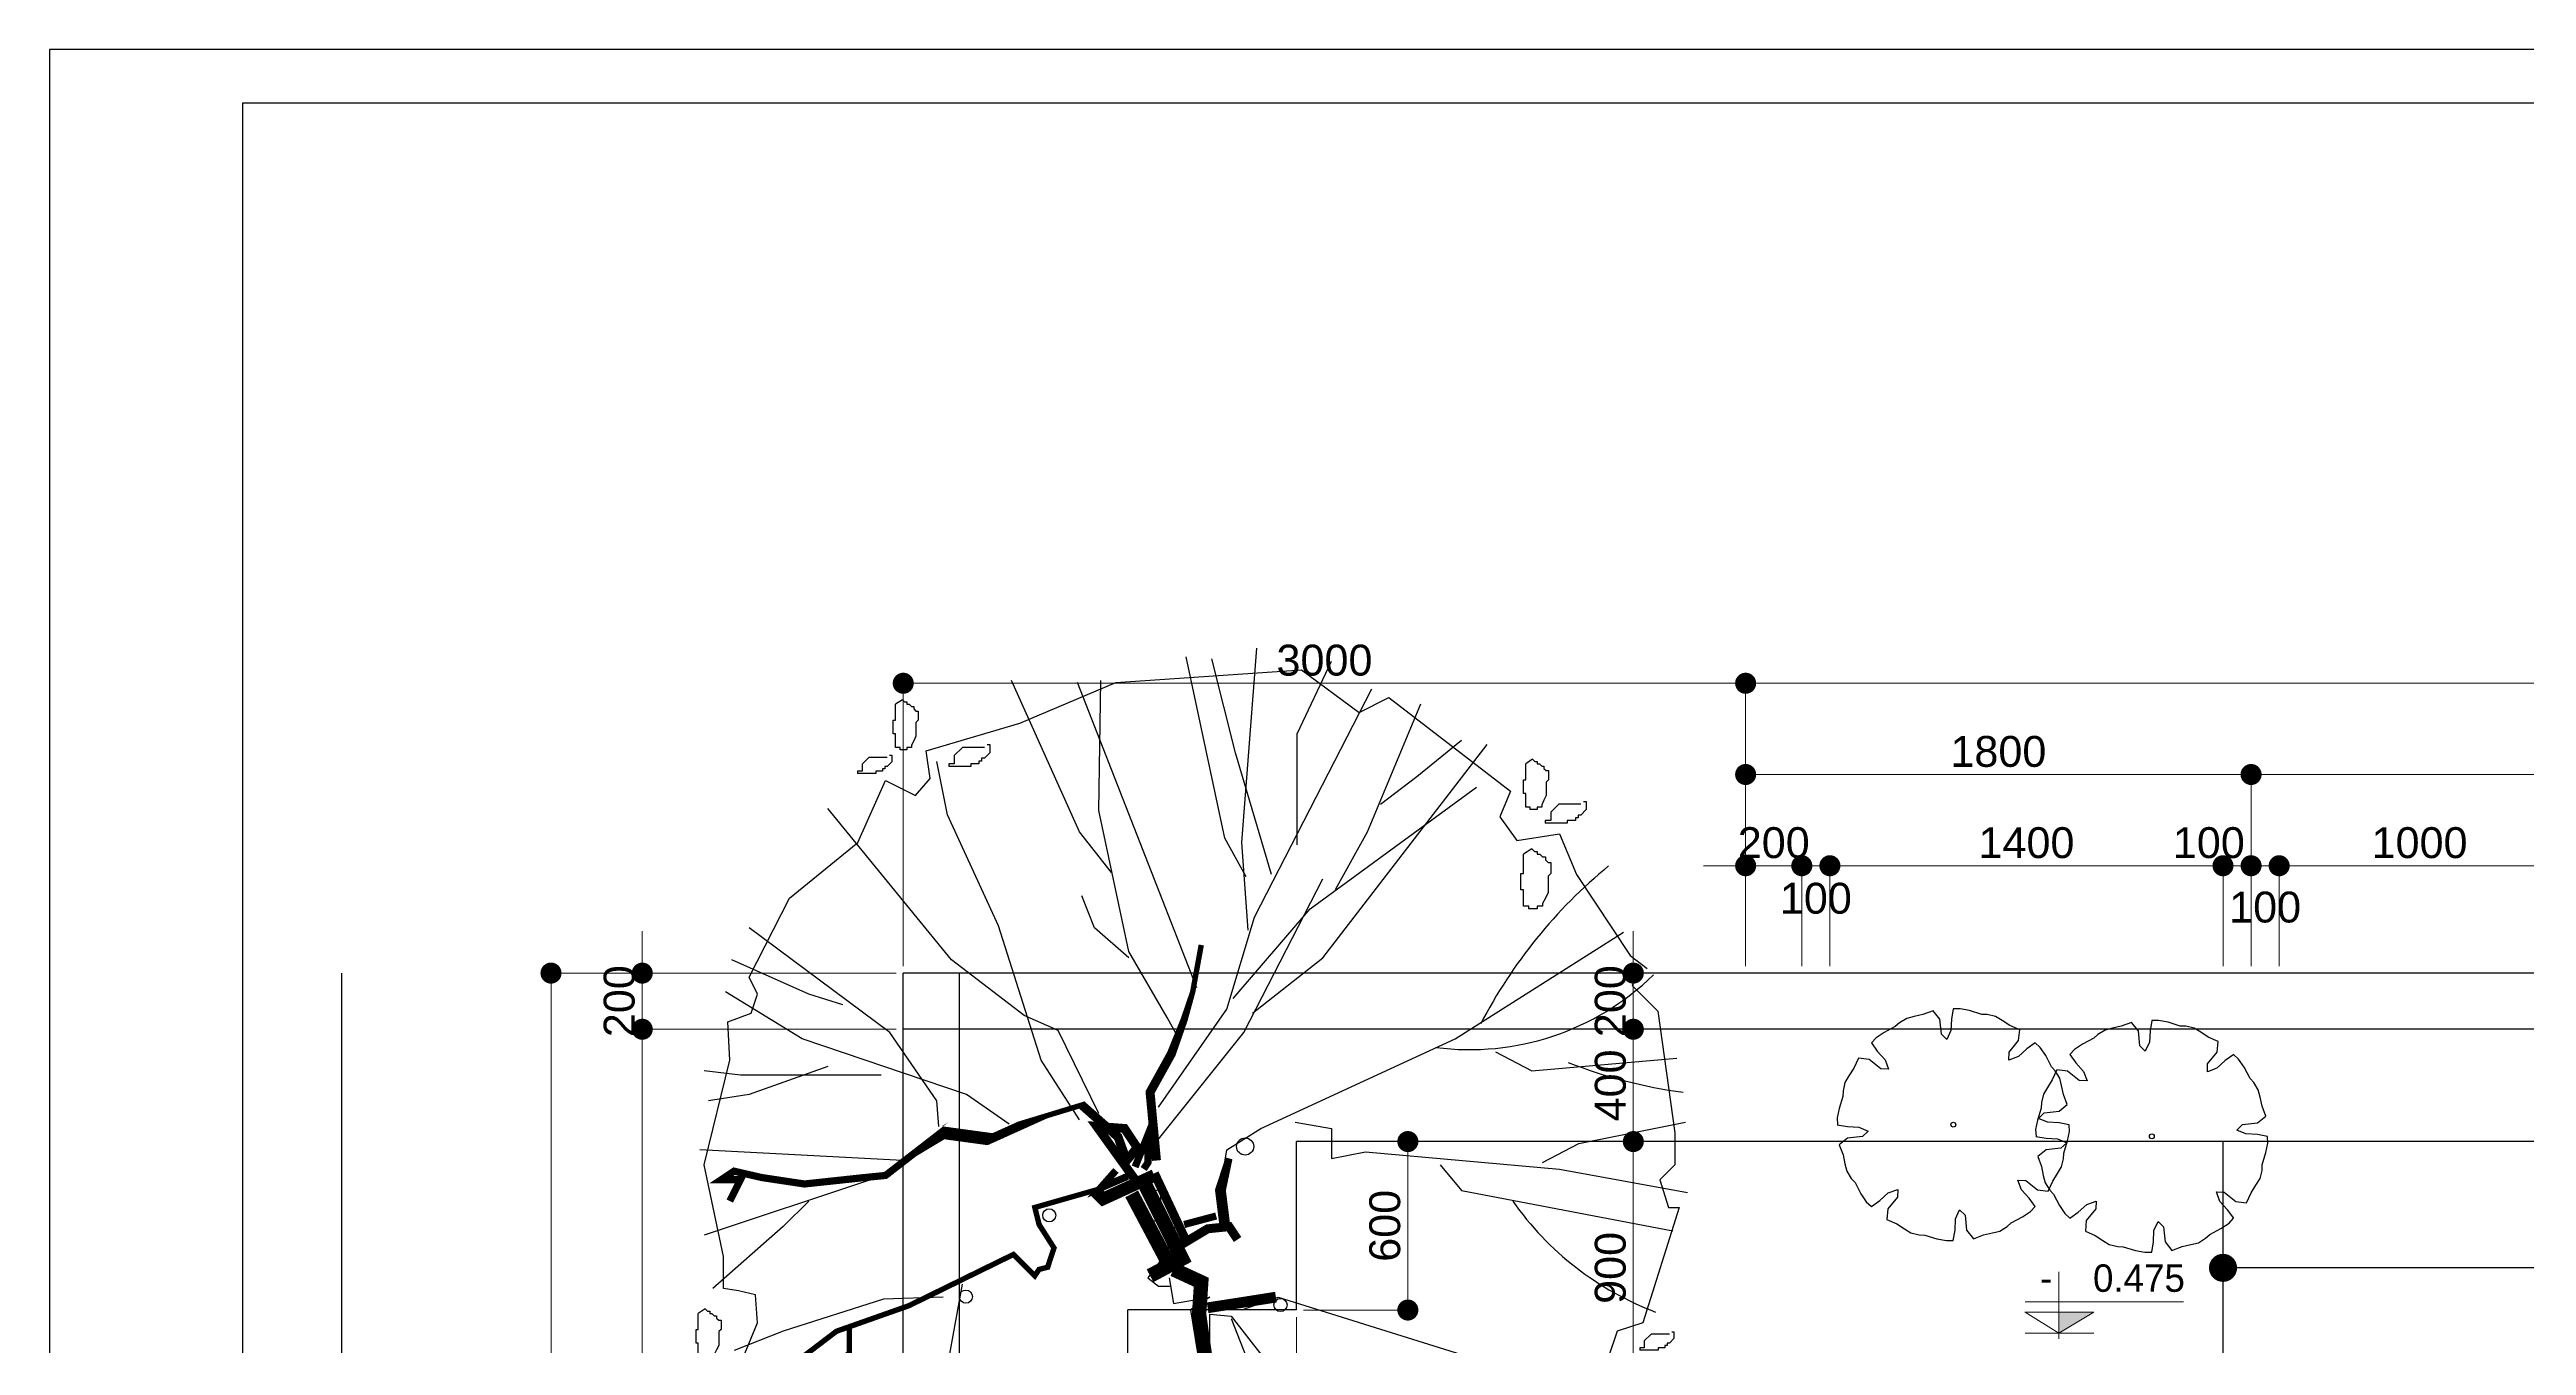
# Model space of a CAD drawing. Header units: millimetres. Extents: x -257631 to 60726, y -119421 to -4977.
# Drawn here: x -255846 to -238203, y -14209 to -4977 of the extents above; entities that cross this region are included whole.
import ezdxf
from ezdxf.enums import TextEntityAlignment as Align

# ---------------------------------------------------------------- set-up
doc = ezdxf.new("R2010")
doc.units = ezdxf.units.MM
doc.header["$LTSCALE"] = 400
doc.header["$MEASUREMENT"] = 0
doc.header["$PDMODE"] = 35
for name, color, linetype in [('cay', 86, 'Continuous'), ('DIM', 144, 'Continuous'), ('HACTH', 8, 'Continuous'), ('KHUNG', 5, 'Continuous'), ('net 3', 144, 'Continuous')]:
    doc.layers.add(name, color=color, linetype=linetype)
doc.layers.add('VTH-GHI CHU- KI HIEU', color=7, linetype='Continuous', lineweight=13)
doc.styles.add('100_dim', font='VAVOB.TTF', dxfattribs={"height": 220})
doc.styles.add('VNI-AVO', font='vhelven.ttf', dxfattribs={"height": 220})
doc.dimstyles.new('style-50', dxfattribs={"dimscale": 0, "dimtxt": 2.3, "dimasz": 150, "dimexe": 50, "dimexo": 50, "dimgap": 50, "dimtad": 1, "dimdec": 0, "dimlfac": 0.5, "dimzin": 9, "dimtxsty": 'VNI-AVO', "dimblk": 'DOT', "dimcen": 0, "dimdle": 150, "dimclrd": 146, "dimclre": 146, "dimclrt": 7, "dimadec": 0, "dimazin": 0, "dimtfac": 1, "dimtdec": 0, "dimtix": 1, "dimtmove": 2, "dimatfit": 3, "dimfxl": 0, "dimlwd": 13, "dimlwe": 13, "dimarcsym": 0})

# ---------------------------------------------------------------- blocks, each defined once
blk = doc.blocks.new('_Dot')
at = {"color": 0, "linetype": 'ByBlock', "lineweight": -2}
blk.add_line((-0.5, 0), (-1, 0), dxfattribs=at)
at = {"color": 0, "linetype": 'ByBlock', "lineweight": 100, "const_width": 0.5}
blk.add_lwpolyline([(-0.25, 0, 1), (0.25, 0, 1)], format="xyb", close=True, dxfattribs=at)
blk = doc.blocks.new('*D132')
at = {"layer": 'Defpoints', "color": 0}
for p in [(-19783, 124733), (-18583, 124733), (-19783, 123949)]:
    blk.add_point(p, dxfattribs=at)
at = {"layer": 'DIM', "color": 146, "lineweight": 13}
for p, q in [((-19783, 124683), (-19783, 123899)), ((-18583, 124683), (-18583, 123899)), ((-18733, 123949), (-19633, 123949))]:
    blk.add_line(p, q, dxfattribs=at)
at = {"layer": 'DIM', "color": 146, "lineweight": 13, "xscale": 150, "yscale": 150, "zscale": 150}
for p, rotation in [((-19783, 123949), 179.9999999999899), ((-18583, 123949), 359.9999999999899)]:
    blk.add_blockref('_Dot', p, dxfattribs=dict(at, rotation=rotation))
at = {"layer": 'DIM', "color": 7, "insert": (-19183, 124112), "char_height": 220, "attachment_point": 5, "style": 'VNI-AVO'}
blk.add_mtext('600', dxfattribs=at)
blk = doc.blocks.new('*D131')
at = {"layer": 'Defpoints', "color": 0}
for p in [(-18583, 125933), (-18583, 124733), (-17789, 124733)]:
    blk.add_point(p, dxfattribs=at)
at = {"layer": 'DIM', "color": 146, "lineweight": 13}
for p, q in [((-18533, 125933), (-17739, 125933)), ((-17789, 125783), (-17789, 124883)), ((-18533, 124733), (-17739, 124733))]:
    blk.add_line(p, q, dxfattribs=at)
at = {"layer": 'DIM', "color": 146, "lineweight": 13, "xscale": 150, "yscale": 150, "zscale": 150}
for p, rotation in [((-17789, 125933), 89.99999999998985), ((-17789, 124733), 269.9999999999899)]:
    blk.add_blockref('_Dot', p, dxfattribs=dict(at, rotation=rotation))
at = {"layer": 'DIM', "color": 7, "insert": (-17952, 125333), "char_height": 220, "attachment_point": 5, "rotation": 90, "style": 'VNI-AVO'}
blk.add_mtext('600', dxfattribs=at)
blk = doc.blocks.new('*D126')
at = {"layer": 'Defpoints', "color": 0}
for p in [(-16183, 127133), (-15383, 127133), (-15227, 126733)]:
    blk.add_point(p, dxfattribs=at)
at = {"layer": 'DIM', "color": 146, "lineweight": 13}
for p, q in [((-16183, 127283), (-16183, 127433)), ((-15433, 127133), (-16233, 127133)), ((-16183, 126733), (-16183, 127133)), ((-15277, 126733), (-16233, 126733)), ((-16183, 126583), (-16183, 126433))]:
    blk.add_line(p, q, dxfattribs=at)
at = {"layer": 'DIM', "color": 146, "lineweight": 13, "xscale": 150, "yscale": 150, "zscale": 150}
for p, rotation in [((-16183, 127133), 269.9999999999899), ((-16183, 126733), 89.99999999998985)]:
    blk.add_blockref('_Dot', p, dxfattribs=dict(at, rotation=rotation))
at = {"layer": 'DIM', "color": 7, "insert": (-16346, 126933), "char_height": 220, "attachment_point": 5, "rotation": 90, "style": 'VNI-AVO'}
blk.add_mtext('200', dxfattribs=at)
blk = doc.blocks.new('*D125')
at = {"layer": 'Defpoints', "color": 0}
for p in [(-16183, 126733), (-15227, 126733), (-15227, 125933)]:
    blk.add_point(p, dxfattribs=at)
at = {"layer": 'DIM', "color": 146, "lineweight": 13}
for p, q in [((-15277, 126733), (-16233, 126733)), ((-16183, 126083), (-16183, 126583)), ((-15277, 125933), (-16233, 125933))]:
    blk.add_line(p, q, dxfattribs=at)
at = {"layer": 'DIM', "color": 146, "lineweight": 13, "xscale": 150, "yscale": 150, "zscale": 150}
for p, rotation in [((-16183, 126733), 89.99999999998987), ((-16183, 125933), 269.9999999999899)]:
    blk.add_blockref('_Dot', p, dxfattribs=dict(at, rotation=rotation))
at = {"layer": 'DIM', "color": 7, "insert": (-16346, 126333), "char_height": 220, "attachment_point": 5, "rotation": 90, "style": 'VNI-AVO'}
blk.add_mtext('400', dxfattribs=at)
blk = doc.blocks.new('*D124')
at = {"layer": 'Defpoints', "color": 0}
for p in [(-16183, 125933), (-15227, 125933), (-15383, 124133)]:
    blk.add_point(p, dxfattribs=at)
at = {"layer": 'DIM', "color": 146, "lineweight": 13}
for p, q in [((-15277, 125933), (-16233, 125933)), ((-16183, 124283), (-16183, 125783)), ((-15433, 124133), (-16233, 124133))]:
    blk.add_line(p, q, dxfattribs=at)
at = {"layer": 'DIM', "color": 146, "lineweight": 13, "xscale": 150, "yscale": 150, "zscale": 150}
for p, rotation in [((-16183, 125933), 89.99999999998987), ((-16183, 124133), 269.9999999999899)]:
    blk.add_blockref('_Dot', p, dxfattribs=dict(at, rotation=rotation))
at = {"layer": 'DIM', "color": 7, "insert": (-16346, 125033), "char_height": 220, "attachment_point": 5, "rotation": 90, "style": 'VNI-AVO'}
blk.add_mtext('900', dxfattribs=at)
blk = doc.blocks.new('VTH- COTE')
at = {"layer": 'VTH-GHI CHU- KI HIEU'}
blk.add_hatch(color=256, dxfattribs=at).paths.add_polyline_path([(0, 0), (40.7, 24.3), (0, 24.3)])
for p, q in [((0, 71.4), (0, -6.7)), ((-39.3, 36.3), (145.4, 36.3)), ((-39.7, 24.3), (40.7, 24.3)), ((-39.3, 24.3), (0, 0)), ((-39.3, 0), (40.7, 0)), ((40.7, 24.3), (0, 0))]:
    blk.add_line(p, q, dxfattribs=at)
at = {"layer": 'VTH-GHI CHU- KI HIEU', "style": '100_dim'}
blk.add_attdef('%%P0.000', text='', height=32, dxfattribs=at).set_placement((147, 64.1), align=Align.MIDDLE_RIGHT)
blk = doc.blocks.new('*D82')
at = {"layer": 'Defpoints', "color": 0}
for p in [(-21383, 127133), (-23892, 109133), (-22412, 109133)]:
    blk.add_point(p, dxfattribs=at)
at = {"layer": 'DIM', "color": 146, "lineweight": 13}
for p, q in [((-21433, 127133), (-23942, 127133)), ((-23892, 126983), (-23892, 109283)), ((-22462, 109133), (-23942, 109133))]:
    blk.add_line(p, q, dxfattribs=at)
at = {"layer": 'DIM', "color": 146, "lineweight": 13, "xscale": 150, "yscale": 150, "zscale": 150}
for p, rotation in [((-23892, 127133), 89.99999999998985), ((-23892, 109133), 269.9999999999899)]:
    blk.add_blockref('_Dot', p, dxfattribs=dict(at, rotation=rotation))
at = {"layer": 'DIM', "color": 7, "insert": (-24055, 118133), "char_height": 220, "attachment_point": 5, "rotation": 90, "style": 'VNI-AVO'}
blk.add_mtext('9000', dxfattribs=at)
blk = doc.blocks.new('*D81')
at = {"layer": 'Defpoints', "color": 0}
for p in [(-23242, 127133), (-21383, 127133), (-21383, 126733)]:
    blk.add_point(p, dxfattribs=at)
at = {"layer": 'DIM', "color": 146, "lineweight": 13}
for p, q in [((-23242, 127283), (-23242, 127433)), ((-21433, 127133), (-23292, 127133)), ((-23242, 126733), (-23242, 127133)), ((-21433, 126733), (-23292, 126733)), ((-23242, 126583), (-23242, 126433))]:
    blk.add_line(p, q, dxfattribs=at)
at = {"layer": 'DIM', "color": 146, "lineweight": 13, "xscale": 150, "yscale": 150, "zscale": 150}
for p, rotation in [((-23242, 127133), 269.9999999999899), ((-23242, 126733), 89.99999999998985)]:
    blk.add_blockref('_Dot', p, dxfattribs=dict(at, rotation=rotation))
at = {"layer": 'DIM', "color": 7, "insert": (-23405, 126933), "char_height": 220, "attachment_point": 5, "rotation": 90, "style": 'VNI-AVO'}
blk.add_mtext('200', dxfattribs=at)
blk = doc.blocks.new('*D80')
at = {"layer": 'Defpoints', "color": 0}
for p in [(-23242, 126733), (-21383, 126733), (-22383, 116333)]:
    blk.add_point(p, dxfattribs=at)
at = {"layer": 'DIM', "color": 146, "lineweight": 13}
for p, q in [((-21433, 126733), (-23292, 126733)), ((-23242, 116483), (-23242, 126583)), ((-22433, 116333), (-23292, 116333))]:
    blk.add_line(p, q, dxfattribs=at)
at = {"layer": 'DIM', "color": 146, "lineweight": 13, "xscale": 150, "yscale": 150, "zscale": 150}
for p, rotation in [((-23242, 126733), 89.99999999998987), ((-23242, 116333), 269.9999999999899)]:
    blk.add_blockref('_Dot', p, dxfattribs=dict(at, rotation=rotation))
at = {"layer": 'DIM', "color": 7, "insert": (-23405, 121533), "char_height": 220, "attachment_point": 5, "rotation": 90, "style": 'VNI-AVO'}
blk.add_mtext('5200', dxfattribs=at)
blk = doc.blocks.new('*D69')
at = {"layer": 'Defpoints', "color": 0}
for p in [(-21383, 129198), (-21383, 127133), (-15383, 127133)]:
    blk.add_point(p, dxfattribs=at)
at = {"layer": 'DIM', "color": 146, "lineweight": 13}
for p, q in [((-21383, 127183), (-21383, 129248)), ((-15533, 129198), (-21233, 129198)), ((-15383, 127183), (-15383, 129248))]:
    blk.add_line(p, q, dxfattribs=at)
at = {"layer": 'DIM', "color": 146, "lineweight": 13, "xscale": 150, "yscale": 150, "zscale": 150}
for p, rotation in [((-21383, 129198), 179.9999999999899), ((-15383, 129198), 359.9999999999899)]:
    blk.add_blockref('_Dot', p, dxfattribs=dict(at, rotation=rotation))
at = {"layer": 'DIM', "color": 7, "insert": (-18383, 129361), "char_height": 220, "attachment_point": 5, "style": 'VNI-AVO'}
blk.add_mtext('3000', dxfattribs=at)
blk = doc.blocks.new('*D67')
at = {"layer": 'Defpoints', "color": 0}
for p in [(16617, 129198), (16617, 128174), (-15383, 127133)]:
    blk.add_point(p, dxfattribs=at)
at = {"layer": 'DIM', "color": 146, "lineweight": 13}
for p, q in [((-15383, 127183), (-15383, 129248)), ((-15233, 129198), (16467, 129198)), ((16617, 128224), (16617, 129248))]:
    blk.add_line(p, q, dxfattribs=at)
at = {"layer": 'DIM', "color": 146, "lineweight": 13, "xscale": 150, "yscale": 150, "zscale": 150}
for p, rotation in [((-15383, 129198), 179.9999999999899), ((16617, 129198), 359.9999999999899)]:
    blk.add_blockref('_Dot', p, dxfattribs=dict(at, rotation=rotation))
at = {"layer": 'DIM', "color": 7, "insert": (617, 129361), "char_height": 220, "attachment_point": 5, "style": 'VNI-AVO'}
blk.add_mtext('16000', dxfattribs=at)
blk = doc.blocks.new('*D66')
at = {"layer": 'Defpoints', "color": 0}
for p in [(-11583, 127898), (-11783, 127133), (-11583, 127183)]:
    blk.add_point(p, dxfattribs=at)
at = {"layer": 'DIM', "color": 146, "lineweight": 13}
for p, q in [((-11783, 127183), (-11783, 127948)), ((-11583, 127233), (-11583, 127948)), ((-11933, 127898), (-12083, 127898)), ((-11783, 127898), (-11583, 127898)), ((-11433, 127898), (-11283, 127898))]:
    blk.add_line(p, q, dxfattribs=at)
at = {"layer": 'DIM', "color": 146, "lineweight": 13, "xscale": 150, "yscale": 150, "zscale": 150}
for p, rotation in [((-11783, 127898), 359.9999999999899), ((-11583, 127898), 179.9999999999899)]:
    blk.add_blockref('_Dot', p, dxfattribs=dict(at, rotation=rotation))
at = {"layer": 'DIM', "color": 7, "insert": (-11683, 127602), "char_height": 220, "attachment_point": 5, "style": 'VNI-AVO'}
blk.add_mtext('100', dxfattribs=at)
blk = doc.blocks.new('*D65')
at = {"layer": 'Defpoints', "color": 0}
for p in [(-15383, 128548), (-15383, 127133), (-11783, 127133)]:
    blk.add_point(p, dxfattribs=at)
at = {"layer": 'DIM', "color": 146, "lineweight": 13}
for p, q in [((-15383, 127183), (-15383, 128598)), ((-11933, 128548), (-15233, 128548)), ((-11783, 127183), (-11783, 128598))]:
    blk.add_line(p, q, dxfattribs=at)
at = {"layer": 'DIM', "color": 146, "lineweight": 13, "xscale": 150, "yscale": 150, "zscale": 150}
for p, rotation in [((-15383, 128548), 179.9999999999899), ((-11783, 128548), 359.9999999999899)]:
    blk.add_blockref('_Dot', p, dxfattribs=dict(at, rotation=rotation))
at = {"layer": 'DIM', "color": 7, "insert": (-13583, 128711), "char_height": 220, "attachment_point": 5, "style": 'VNI-AVO'}
blk.add_mtext('1800', dxfattribs=at)
blk = doc.blocks.new('*D64')
at = {"layer": 'Defpoints', "color": 0}
for p in [(-11783, 128548), (-11783, 127133), (-2583, 127183)]:
    blk.add_point(p, dxfattribs=at)
at = {"layer": 'DIM', "color": 146, "lineweight": 13}
for p, q in [((-11783, 127183), (-11783, 128598)), ((-2733, 128548), (-11633, 128548)), ((-2583, 127233), (-2583, 128598))]:
    blk.add_line(p, q, dxfattribs=at)
at = {"layer": 'DIM', "color": 146, "lineweight": 13, "xscale": 150, "yscale": 150, "zscale": 150}
for p, rotation in [((-11783, 128548), 179.9999999999899), ((-2583, 128548), 359.9999999999899)]:
    blk.add_blockref('_Dot', p, dxfattribs=dict(at, rotation=rotation))
at = {"layer": 'DIM', "color": 7, "insert": (-7183, 128711), "char_height": 220, "attachment_point": 5, "style": 'VNI-AVO'}
blk.add_mtext('4600', dxfattribs=at)
blk = doc.blocks.new('*D61')
at = {"layer": 'Defpoints', "color": 0}
for p in [(-15383, 127898), (-15383, 127133), (-14983, 127133)]:
    blk.add_point(p, dxfattribs=at)
at = {"layer": 'DIM', "color": 146, "lineweight": 13}
for p, q in [((-15383, 127183), (-15383, 127948)), ((-14983, 127183), (-14983, 127948)), ((-15533, 127898), (-15683, 127898)), ((-14983, 127898), (-15383, 127898)), ((-14833, 127898), (-14683, 127898))]:
    blk.add_line(p, q, dxfattribs=at)
at = {"layer": 'DIM', "color": 146, "lineweight": 13, "xscale": 150, "yscale": 150, "zscale": 150}
for p, rotation in [((-15383, 127898), 359.9999999999899), ((-14983, 127898), 179.9999999999899)]:
    blk.add_blockref('_Dot', p, dxfattribs=dict(at, rotation=rotation))
at = {"layer": 'DIM', "color": 7, "insert": (-15183, 128061), "char_height": 220, "attachment_point": 5, "style": 'VNI-AVO'}
blk.add_mtext('200', dxfattribs=at)
blk = doc.blocks.new('*D60')
at = {"layer": 'Defpoints', "color": 0}
for p in [(-14983, 127898), (-14983, 127133), (-14783, 127133)]:
    blk.add_point(p, dxfattribs=at)
at = {"layer": 'DIM', "color": 146, "lineweight": 13}
for p, q in [((-14983, 127183), (-14983, 127948)), ((-14783, 127183), (-14783, 127948)), ((-15133, 127898), (-15283, 127898)), ((-14783, 127898), (-14983, 127898)), ((-14633, 127898), (-14483, 127898))]:
    blk.add_line(p, q, dxfattribs=at)
at = {"layer": 'DIM', "color": 146, "lineweight": 13, "xscale": 150, "yscale": 150, "zscale": 150}
for p, rotation in [((-14983, 127898), 359.9999999999899), ((-14783, 127898), 179.9999999999899)]:
    blk.add_blockref('_Dot', p, dxfattribs=dict(at, rotation=rotation))
at = {"layer": 'DIM', "color": 7, "insert": (-14883, 127665), "char_height": 220, "attachment_point": 5, "style": 'VNI-AVO'}
blk.add_mtext('100', dxfattribs=at)
blk = doc.blocks.new('*D59')
at = {"layer": 'Defpoints', "color": 0}
for p in [(-14783, 127898), (-14783, 127133), (-11983, 127133)]:
    blk.add_point(p, dxfattribs=at)
at = {"layer": 'DIM', "color": 146, "lineweight": 13}
for p, q in [((-14783, 127183), (-14783, 127948)), ((-11983, 127183), (-11983, 127948)), ((-12133, 127898), (-14633, 127898))]:
    blk.add_line(p, q, dxfattribs=at)
at = {"layer": 'DIM', "color": 146, "lineweight": 13, "xscale": 150, "yscale": 150, "zscale": 150}
for p, rotation in [((-14783, 127898), 179.9999999999899), ((-11983, 127898), 359.9999999999899)]:
    blk.add_blockref('_Dot', p, dxfattribs=dict(at, rotation=rotation))
at = {"layer": 'DIM', "color": 7, "insert": (-13383, 128061), "char_height": 220, "attachment_point": 5, "style": 'VNI-AVO'}
blk.add_mtext('1400', dxfattribs=at)
blk = doc.blocks.new('*D58')
at = {"layer": 'Defpoints', "color": 0}
for p in [(-11983, 127898), (-11983, 127133), (-11783, 127133)]:
    blk.add_point(p, dxfattribs=at)
at = {"layer": 'DIM', "color": 146, "lineweight": 13}
for p, q in [((-11983, 127183), (-11983, 127948)), ((-11783, 127183), (-11783, 127948)), ((-12133, 127898), (-12283, 127898)), ((-11783, 127898), (-11983, 127898)), ((-11633, 127898), (-11483, 127898))]:
    blk.add_line(p, q, dxfattribs=at)
at = {"layer": 'DIM', "color": 146, "lineweight": 13, "xscale": 150, "yscale": 150, "zscale": 150}
for p, rotation in [((-11983, 127898), 359.9999999999899), ((-11783, 127898), 179.9999999999899)]:
    blk.add_blockref('_Dot', p, dxfattribs=dict(at, rotation=rotation))
at = {"layer": 'DIM', "color": 7, "insert": (-12084, 128061), "char_height": 220, "attachment_point": 5, "style": 'VNI-AVO'}
blk.add_mtext('100', dxfattribs=at)
blk = doc.blocks.new('*D57')
at = {"layer": 'Defpoints', "color": 0}
for p in [(-11583, 127898), (-11583, 127133), (-9583, 127133)]:
    blk.add_point(p, dxfattribs=at)
at = {"layer": 'DIM', "color": 146, "lineweight": 13}
for p, q in [((-11583, 127183), (-11583, 127948)), ((-9583, 127183), (-9583, 127948)), ((-9733, 127898), (-11433, 127898))]:
    blk.add_line(p, q, dxfattribs=at)
at = {"layer": 'DIM', "color": 146, "lineweight": 13, "xscale": 150, "yscale": 150, "zscale": 150}
for p, rotation in [((-11583, 127898), 179.9999999999899), ((-9583, 127898), 359.9999999999899)]:
    blk.add_blockref('_Dot', p, dxfattribs=dict(at, rotation=rotation))
at = {"layer": 'DIM', "color": 7, "insert": (-10583, 128061), "char_height": 220, "attachment_point": 5, "style": 'VNI-AVO'}
blk.add_mtext('1000', dxfattribs=at)
blk = doc.blocks.new('tree2')
for p, q in [((-199, 1140), (-237, 1130)), ((-155, 1149), (-199, 1140)), ((-103, 1169), (-155, 1149)), ((-68, 1126), (-103, 1169)), ((0, 1178), (-9, 1126)), ((35, 1179), (0, 1178)), ((83, 1170), (35, 1179)), ((145, 1150), (83, 1170)), ((173, 1149), (145, 1150)), ((215, 1139), (173, 1149)), ((249, 1119), (215, 1139)), ((-393, 1031), (-417, 1005)), ((-352, 1058), (-393, 1031)), ((-295, 1088), (-352, 1058)), ((-274, 1107), (-295, 1088)), ((-237, 1130), (-274, 1107)), ((-60, 1050), (-68, 1126)), ((-33, 1022), (-60, 1050)), ((-12, 1068), (-33, 1022)), ((-9, 1126), (-12, 1068)), ((287, 1094), (249, 1119)), ((284, 958), (332, 1017)), ((338, 1071), (287, 1094)), ((332, 1017), (338, 1071)), ((-483, 927), (-506, 876)), ((-428, 921), (-483, 927)), ((-369, 873), (-428, 921)), ((-417, 1005), (-387, 963)), ((-387, 963), (-347, 919)), ((-347, 919), (-329, 872)), ((283, 918), (284, 958)), ((331, 936), (283, 918)), ((374, 975), (331, 936)), ((417, 1005), (374, 975)), ((442, 982), (416, 1005)), ((470, 941), (442, 982)), ((500, 884), (470, 941)), ((519, 863), (500, 884)), ((-561, 762), (-562, 733)), ((-551, 804), (-561, 762)), ((-531, 838), (-551, 804)), ((-506, 876), (-531, 838)), ((-329, 872), (-369, 873)), ((542, 826), (519, 863)), ((551, 788), (542, 826)), ((561, 743), (551, 788)), ((-581, 672), (-591, 624)), ((-562, 733), (-581, 672)), ((433, 621), (462, 649)), ((462, 649), (538, 657)), ((538, 657), (580, 691)), ((580, 691), (561, 743)), ((-591, 624), (-589, 589)), ((-590, 589), (-538, 580)), ((-538, 521), (-580, 487)), ((-538, 580), (-480, 577)), ((-462, 529), (-538, 521)), ((-480, 577), (-433, 556)), ((-433, 556), (-462, 529)), ((479, 601), (433, 621)), ((538, 598), (479, 601)), ((589, 589), (538, 598)), ((562, 444), (581, 506)), ((581, 506), (591, 554)), ((591, 554), (589, 589)), ((-580, 487), (-561, 435)), ((-561, 435), (-552, 390)), ((-552, 390), (-542, 352)), ((551, 374), (561, 416)), ((561, 416), (562, 444)), ((-542, 352), (-519, 315)), ((-519, 315), (-500, 294)), ((-500, 294), (-470, 237)), ((-331, 242), (-283, 260)), ((-283, 260), (-284, 220)), ((329, 306), (369, 305)), ((347, 258), (329, 306)), ((386, 215), (347, 258)), ((369, 305), (428, 257)), ((428, 257), (482, 251)), ((482, 251), (506, 302)), ((506, 302), (530, 340)), ((530, 340), (551, 374)), ((-470, 237), (-443, 196)), ((-443, 196), (-417, 173)), ((-417, 172), (-374, 203)), ((-374, 203), (-331, 242)), ((-333, 161), (-338, 107)), ((-284, 220), (-333, 161)), ((11, 110), (32, 156)), ((32, 156), (60, 128)), ((60, 128), (68, 52)), ((352, 120), (393, 147)), ((417, 173), (386, 215)), ((393, 147), (416, 173)), ((-338, 107), (-288, 84)), ((-288, 84), (-249, 59)), ((-249, 59), (-216, 39)), ((-216, 39), (-173, 29)), ((-173, 29), (-145, 27)), ((-145, 27), (-83, 8)), ((-83, 8), (-35, -1)), ((-35, -1), (0, 0)), ((0, 0), (9, 52)), ((9, 52), (11, 110)), ((68, 52), (102, 9)), ((102, 9), (154, 29)), ((154, 29), (199, 38)), ((199, 38), (237, 48)), ((237, 48), (274, 71)), ((274, 71), (295, 90)), ((295, 90), (352, 120))]:
    blk.add_line(p, q)
blk.add_ellipse((0, 589), major_axis=(-12.3, 0), ratio=0.999017)
blk = doc.blocks.new('TREE56')
for p, q in [((-238.4, 1747.1), (92, 1769.9)), ((-44.7, 1469.7), (-113.1, 1792.8)), ((-25.7, 1621.7), (-67.5, 1789)), ((-14.3, 1462.1), (12.3, 1808)), ((84.4, 1655.9), (145.2, 1785.2)), ((92, 1769.9), (194.6, 1693.9)), ((-303, 1481.1), (-424.5, 1750.9)), ((-409.3, 1674.9), (-238.4, 1747.1)), ((-94.1, 1203.6), (-306.8, 1747.1)), ((-268.8, 1519.1), (-265, 1750.9)), ((8.5, 1329.1), (217.4, 1735.7)), ((194.6, 1693.9), (247.8, 1720.5)), ((247.8, 1720.5), (464.3, 1553.3)), ((-634.9, 1680), (-630.9, 1680)), ((-634.9, 1655.7), (-634.9, 1680)), ((-618.7, 1716.5), (-630.9, 1708.4)), ((-630.9, 1680), (-630.9, 1708.4)), ((-618.7, 1716.5), (-614.7, 1712.5)), ((-614.7, 1712.5), (-610.6, 1712.5)), ((-610.6, 1712.5), (-610.6, 1708.4)), ((-610.6, 1708.4), (-606.5, 1708.4)), ((-606.5, 1708.4), (-602.5, 1704.4)), ((-602.5, 1704.4), (-598.4, 1704.4)), ((-598.4, 1704.4), (-598.4, 1700.3)), ((-598.4, 1700.3), (-594.4, 1696.3)), ((-594.4, 1696.3), (-590.3, 1696.3)), ((-590.3, 1680), (-594.4, 1676)), ((-590.3, 1696.3), (-590.3, 1680)), ((209.8, 1481.1), (304.8, 1709.1)), ((-630.9, 1655.7), (-634.9, 1655.7)), ((-630.9, 1631.3), (-630.9, 1655.7)), ((-598.4, 1643.5), (-602.5, 1635.4)), ((-602.5, 1635.4), (-602.5, 1631.3)), ((-594.4, 1651.6), (-598.4, 1643.5)), ((-594.4, 1676), (-594.4, 1651.6)), ((-576.5, 1625.5), (-409.3, 1674.9)), ((-467.8, 1636.5), (-462.9, 1636.5)), ((-462.9, 1636.5), (-462.9, 1621.9)), ((84.4, 1458.3), (84.4, 1655.9)), ((130, 1256.9), (422.5, 1636.9)), ((297.2, 1579.9), (376.9, 1644.5)), ((-690.5, 1589.4), (-698.6, 1589.4)), ((-698.6, 1589.4), (-698.6, 1585.3)), ((-678.3, 1613.7), (-690.5, 1601.6)), ((-690.5, 1601.6), (-690.5, 1589.4)), ((-645.8, 1613.7), (-678.3, 1613.7)), ((-654, 1589.4), (-666.1, 1589.4)), ((-666.1, 1589.4), (-666.1, 1585.3)), ((-654, 1593.5), (-654, 1589.4)), ((-649.9, 1593.5), (-654, 1593.5)), ((-649.9, 1597.5), (-649.9, 1593.5)), ((-645.8, 1597.5), (-649.9, 1597.5)), ((-637.7, 1605.6), (-645.8, 1597.5)), ((-641.8, 1617.8), (-637.7, 1617.8)), ((-637.7, 1617.8), (-637.7, 1605.6)), ((-622.8, 1631.3), (-630.9, 1631.3)), ((-622.8, 1627.3), (-622.8, 1631.3)), ((-610.6, 1627.3), (-622.8, 1627.3)), ((-602.5, 1631.3), (-610.6, 1631.3)), ((-610.6, 1631.3), (-610.6, 1627.3)), ((-568.9, 1576.1), (-576.5, 1625.5)), ((-538.5, 1511.5), (-557.5, 1606.5)), ((-526.2, 1602.4), (-535.9, 1602.4)), ((-535.9, 1602.4), (-535.9, 1597.5)), ((-497, 1597.5), (-535.9, 1597.5)), ((-511.6, 1631.6), (-526.2, 1617)), ((-526.2, 1617), (-526.2, 1602.4)), ((-472.6, 1631.6), (-511.6, 1631.6)), ((-482.4, 1602.4), (-497, 1602.4)), ((-497, 1602.4), (-497, 1597.5)), ((-477.5, 1607.3), (-482.4, 1607.3)), ((-482.4, 1607.3), (-482.4, 1602.4)), ((-472.6, 1612.1), (-477.5, 1612.1)), ((-477.5, 1612.1), (-477.5, 1607.3)), ((-462.9, 1621.9), (-472.6, 1612.1)), ((38.9, 1405.1), (-25.7, 1621.7)), ((503.5, 1610.5), (491.4, 1602.4)), ((491.4, 1574), (491.4, 1602.4)), ((503.5, 1610.5), (507.6, 1606.4)), ((507.6, 1606.4), (511.7, 1606.4)), ((511.7, 1606.4), (511.7, 1602.4)), ((511.7, 1602.4), (515.7, 1602.4)), ((515.7, 1602.4), (519.8, 1598.3)), ((519.8, 1598.3), (523.8, 1598.3)), ((523.8, 1598.3), (523.8, 1594.2)), ((523.8, 1594.2), (527.9, 1590.2)), ((527.9, 1590.2), (531.9, 1590.2)), ((531.9, 1590.2), (531.9, 1574)), ((-666.1, 1585.3), (-698.6, 1585.3)), ((-698, 1462.1), (-648.6, 1572.3)), ((-648.6, 1572.3), (-595.5, 1545.7)), ((-595.5, 1545.7), (-568.9, 1576.1)), ((107.2, 1344.3), (403.5, 1560.9)), ((232.6, 1530.5), (297.2, 1579.9)), ((464.3, 1553.3), (445.3, 1507.7)), ((487.3, 1574), (491.4, 1574)), ((487.3, 1549.6), (487.3, 1574)), ((491.4, 1549.6), (487.3, 1549.6)), ((491.4, 1525.3), (491.4, 1549.6)), ((527.9, 1545.6), (523.8, 1537.4)), ((531.9, 1574), (527.9, 1569.9)), ((527.9, 1569.9), (527.9, 1545.6)), ((-530.9, 1253.1), (-751.2, 1522.9)), ((-447.3, 1313.9), (-538.5, 1511.5)), ((-215.6, 1268.3), (-268.8, 1519.1)), ((445.3, 1507.7), (475.7, 1465.9)), ((499.5, 1525.3), (491.4, 1525.3)), ((499.5, 1521.2), (499.5, 1525.3)), ((511.7, 1521.2), (499.5, 1521.2)), ((511.7, 1525.3), (511.7, 1521.2)), ((519.8, 1525.3), (511.7, 1525.3)), ((523.8, 1537.4), (519.8, 1529.3)), ((519.8, 1529.3), (519.8, 1525.3)), ((526.2, 1501.3), (526.2, 1496.5)), ((535.9, 1501.3), (526.2, 1501.3)), ((550.5, 1530.5), (535.9, 1515.9)), ((535.9, 1515.9), (535.9, 1501.3)), ((589.4, 1530.5), (550.5, 1530.5)), ((565.1, 1501.3), (565.1, 1496.5)), ((579.7, 1501.3), (565.1, 1501.3)), ((579.7, 1506.2), (579.7, 1501.3)), ((584.6, 1506.2), (579.7, 1506.2)), ((584.6, 1511.1), (584.6, 1506.2)), ((589.4, 1511.1), (584.6, 1511.1)), ((599.2, 1520.8), (589.4, 1511.1)), ((594.3, 1535.4), (599.2, 1535.4)), ((599.2, 1535.4), (599.2, 1520.8)), ((-819.6, 1363.3), (-698, 1462.1)), ((-246, 1408.9), (-303, 1481.1)), ((-6.7, 1401.3), (-44.7, 1469.7)), ((-2.9, 1306.3), (-14.3, 1462.1)), ((152.8, 1378.5), (209.8, 1481.1)), ((475.7, 1465.9), (551.6, 1477.3)), ((565.1, 1496.5), (526.2, 1496.5)), ((551.6, 1477.3), (582, 1405.1)), ((502, 1451), (487.4, 1441.2)), ((487.4, 1407.1), (487.4, 1441.2)), ((502, 1451), (506.8, 1446.1)), ((506.8, 1446.1), (511.7, 1446.1)), ((511.7, 1446.1), (511.7, 1441.2)), ((511.7, 1441.2), (516.6, 1441.2)), ((516.6, 1441.2), (521.4, 1436.4)), ((521.4, 1436.4), (526.3, 1436.4)), ((526.3, 1436.4), (526.3, 1431.5)), ((526.3, 1431.5), (531.2, 1426.6)), ((531.2, 1426.6), (536, 1426.6)), ((536, 1426.6), (536, 1407.1)), ((-10.5, 1123.8), (130, 1397.5)), ((482.5, 1407.1), (487.4, 1407.1)), ((482.5, 1377.9), (482.5, 1407.1)), ((487.4, 1377.9), (482.5, 1377.9)), ((487.4, 1348.7), (487.4, 1377.9)), ((531.2, 1373.1), (526.3, 1363.3)), ((536, 1407.1), (531.2, 1402.3)), ((531.2, 1402.3), (531.2, 1373.1)), ((582, 1405.1), (677, 1260.7)), ((-891.7, 1222.6), (-819.6, 1363.3)), ((-276.4, 1310.1), (-299.2, 1367.1)), ((-40.9, 1165.6), (8.5, 1329.1)), ((-29.5, 1184.6), (107.2, 1344.3)), ((497.1, 1348.7), (487.4, 1348.7)), ((497.1, 1343.8), (497.1, 1348.7)), ((511.7, 1343.8), (497.1, 1343.8)), ((511.7, 1348.7), (511.7, 1343.8)), ((521.4, 1348.7), (511.7, 1348.7)), ((526.3, 1363.3), (521.4, 1353.6)), ((521.4, 1353.6), (521.4, 1348.7)), ((-641, 1123.8), (-891.7, 1310.1)), ((-371.4, 1074.4), (-447.3, 1313.9)), ((-215.6, 1256.9), (-276.4, 1310.1)), ((365.5, 1112.4), (665.6, 1302.5)), ((-785.4, 1192.2), (-922.1, 1253.1)), ((-401.7, 1154.2), (-530.9, 1253.1)), ((-147.3, 1150.4), (-215.6, 1268.3)), ((4.7, 1158), (130, 1256.9)), ((677, 1260.7), (707.4, 1237.8)), ((696, 1241.6), (680.8, 1207.4)), ((-796.8, 1112.4), (-933.5, 1196)), ((-876.5, 1192.2), (-891.7, 1222.6)), ((-887.9, 1158), (-876.5, 1192.2)), ((-724.6, 1173.2), (-785.4, 1192.2)), ((680.8, 1207.4), (726.4, 1161.8)), ((-929.7, 1142.8), (-887.9, 1158)), ((-341, 1127.6), (-401.7, 1154.2)), ((-162.4, 990.8), (-40.9, 1165.6)), ((-128.3, 1116.2), (-147.3, 1150.4)), ((726.4, 1161.8), (756.8, 945.2)), ((-925.9, 1074.4), (-929.7, 1142.8)), ((-504.3, 1013.6), (-796.8, 1112.4)), ((-557.5, 1002.2), (-641, 1123.8)), ((-268.8, 979.4), (-341, 1127.6)), ((-162.4, 933.8), (-10.5, 1123.8)), ((19.9, 952.8), (365.5, 1112.4)), ((-971.5, 888.2), (-925.9, 1074.4)), ((-751.2, 1063), (-891.7, 1013.6)), ((-303, 968), (-371.4, 1074.4)), ((437.7, 1089.6), (502.3, 1055.4)), ((502.3, 1055.4), (760.6, 1078.2)), ((-906.9, 1047.8), (-971.5, 1055.4)), ((-656.2, 1047.8), (-906.9, 1047.8)), ((-891.7, 1013.6), (-963.9, 1002.2)), ((-553.7, 956.6), (-557.5, 1002.2)), ((-428.3, 960.4), (-504.3, 1013.6)), ((-40.9, 914.8), (19.9, 952.8)), ((80.6, 964.2), (145.2, 952.8)), ((145.2, 952.8), (145.2, 899.6)), ((585.8, 926.2), (775.7, 964.2)), ((756.8, 945.2), (756.8, 888.2)), ((-618.3, 895.8), (-979.1, 914.8)), ((-937.3, 724.8), (-971.5, 888.2)), ((-56.1, 819.8), (-40.9, 914.8)), ((145.2, 899.6), (206, 911)), ((206, 911), (551.6, 880.6)), ((338.9, 888.2), (376.9, 842.6)), ((521.3, 892), (585.8, 926.2)), ((756.8, 888.2), (730.2, 861.6)), ((-675.2, 861.6), (-971.5, 762.8)), ((-212.2, 869.6), (-185.6, 831.6)), ((-185.6, 831.6), (-159, 846.8)), ((-159, 846.8), (-159, 793.5)), ((376.9, 842.6), (753, 770.4)), ((551.6, 880.6), (779.5, 838.8)), ((730.2, 861.6), (745.4, 812.2)), ((-785.4, 823.6), (-831, 778)), ((764.4, 812.2), (699.8, 606.9)), ((745.4, 812.2), (764.4, 812.2)), ((-831, 778), (-956.3, 667.7)), ((-159, 793.5), (-181.8, 782.1)), ((-181.8, 782.1), (-166.6, 744.1)), ((-132.1, 781.8), (-147.3, 732.4)), ((-937.3, 667.7), (-937.3, 724.8)), ((-159, 717.5), (-181.8, 687.1)), ((-166.6, 744.1), (-128.6, 744.1)), ((-128.6, 744.1), (-159, 717.5)), ((-910.7, 663.9), (-937.3, 667.7)), ((-880.3, 656.3), (-910.7, 663.9)), ((-511.9, 675.3), (-568.9, 367.5)), ((-181.8, 687.1), (-162.8, 671.9)), ((-162.8, 671.9), (-140, 671.9)), ((-143.5, 686.7), (-135.9, 641.1)), ((-969.8, 631.6), (-982, 623.5)), ((-982, 595.1), (-982, 623.5)), ((-969.8, 631.6), (-965.8, 627.5)), ((-965.8, 627.5), (-961.7, 627.5)), ((-961.7, 627.5), (-961.7, 623.5)), ((-961.7, 623.5), (-957.7, 623.5)), ((-957.7, 623.5), (-953.6, 619.4)), ((-953.6, 619.4), (-949.6, 619.4)), ((-949.6, 619.4), (-949.6, 615.3)), ((-876.5, 606.9), (-880.3, 656.3)), ((-652.4, 648.7), (-831, 591.7)), ((-546.1, 652.5), (-652.4, 648.7)), ((-135.9, 641.1), (-71.3, 652.5)), ((-71.3, 652.5), (-105.5, 629.7)), ((-105.5, 629.7), (-63.7, 375.1)), ((-90.3, 641.1), (-52.3, 378.9)), ((-71.3, 557.5), (-71.3, 622.1)), ((-71.3, 622.1), (-33.3, 618.3)), ((-33.3, 618.3), (92, 458.7)), ((-14.3, 629.7), (50.3, 652.5)), ((50.3, 652.5), (646.6, 466.3)), ((-986.1, 570.7), (-986.1, 595.1)), ((-986.1, 595.1), (-982, 595.1)), ((-949.6, 615.3), (-945.5, 611.3)), ((-945.5, 611.3), (-941.5, 611.3)), ((-941.5, 595.1), (-945.5, 591)), ((-945.5, 591), (-945.5, 566.6)), ((-941.5, 611.3), (-941.5, 595.1)), ((-831, 591.7), (-918.3, 557.5)), ((-903.1, 542.3), (-876.5, 606.9)), ((-33.3, 614.5), (-6.7, 546.1)), ((654.2, 591.7), (639, 546.1)), ((699.8, 606.9), (654.2, 591.7)), ((714.7, 586.7), (702.5, 574.5)), ((702.5, 574.5), (702.5, 562.3)), ((747.1, 586.7), (714.7, 586.7)), ((755.3, 578.6), (747.1, 570.5)), ((751.2, 590.7), (755.3, 590.7)), ((755.3, 590.7), (755.3, 578.6)), ((-982, 570.7), (-986.1, 570.7)), ((-982, 546.4), (-982, 570.7)), ((-973.9, 546.4), (-982, 546.4)), ((-973.9, 542.3), (-973.9, 546.4)), ((-961.7, 542.3), (-973.9, 542.3)), ((-953.6, 546.4), (-961.7, 546.4)), ((-961.7, 546.4), (-961.7, 542.3)), ((-949.6, 558.5), (-953.6, 550.4)), ((-953.6, 550.4), (-953.6, 546.4)), ((-945.5, 566.6), (-949.6, 558.5)), ((-823.4, 447.3), (-903.1, 542.3)), ((-538.5, 530.9), (-720.8, 280.1)), ((-6.7, 546.1), (73.1, 348.5)), ((392.1, 546.1), (384.5, 508.1)), ((639, 546.1), (684.6, 523.3)), ((702.5, 562.3), (694.4, 562.3)), ((694.4, 562.3), (694.4, 558.3)), ((726.9, 558.3), (694.4, 558.3)), ((739, 562.3), (726.9, 562.3)), ((726.9, 562.3), (726.9, 558.3)), ((743.1, 566.4), (739, 566.4)), ((739, 566.4), (739, 562.3)), ((747.1, 570.5), (743.1, 570.5)), ((743.1, 570.5), (743.1, 566.4)), ((384.5, 508.1), (452.9, 458.7)), ((684.6, 523.3), (540.2, 356.1)), ((-781.6, 344.7), (-823.4, 447.3)), ((-591.7, 447.3), (-815.8, 268.7)), ((92, 458.7), (160.4, 409.3)), ((452.9, 458.7), (578.2, 321.9)), ((130, 405.5), (156.6, 196.5)), ((160.4, 409.3), (392.1, 185)), ((-63.7, 375.1), (-215.6, 40.6)), ((-52.3, 378.9), (-52.3, 48.2)), ((540.2, 356.1), (502.3, 283.9)), ((-679, 272.5), (-781.6, 344.7)), ((46.5, 325.7), (42.7, 36.8)), ((73.1, 344.7), (46.5, 325.7)), ((73.1, 348.5), (164.2, 86.2)), ((502.3, 283.9), (403.5, 207.9)), ((361.7, 238.3), (342.7, 200.3)), ((403.5, 207.9), (361.7, 238.3)), ((156.6, 196.5), (221.2, 78.6)), ((342.7, 200.3), (346.5, 169.8)), ((-375.2, 82.4), (-477.7, 162.2)), ((346.5, 169.8), (342.7, 131.8)), ((-124.5, 97.6), (-147.3, 36.8)), ((-109.3, 74.8), (-124.5, 97.6)), ((61.7, 131.8), (12.3, 78.6)), ((84.4, 112.8), (61.7, 131.8)), ((80.6, 86.2), (99.6, 101.4)), ((342.7, 131.8), (84.4, 55.8)), ((99.6, 101.4), (84.4, 112.8)), ((-147.3, 36.8), (-375.2, 82.4)), ((-71.3, 40.6), (-109.3, 74.8)), ((-2.9, 48.2), (-71.3, 40.6)), ((12.3, 78.6), (-2.9, 48.2)), ((84.4, 55.8), (80.6, 86.2)), ((-53.5, 0), (-53.5, -4.9)), ((-43.8, 0), (-53.5, 0)), ((-29.2, 29.2), (-43.8, 14.6)), ((-43.8, 14.6), (-43.8, 0)), ((9.7, 29.2), (-29.2, 29.2)), ((-14.6, 0), (-14.6, -4.9)), ((0, 0), (-14.6, 0)), ((0, 4.9), (0, 0)), ((4.9, 4.9), (0, 4.9)), ((4.9, 9.7), (4.9, 4.9)), ((9.7, 9.7), (4.9, 9.7)), ((19.5, 19.5), (9.7, 9.7)), ((14.6, 34.1), (19.5, 34.1)), ((19.5, 34.1), (19.5, 19.5)), ((-14.6, -4.9), (-53.5, -4.9))]:
    blk.add_line(p, q)
for points in [[(-166.2, 895.8, 16, 16, 0), (-177.6, 1017.4, 16, 16, 0), (-139.7, 1085.8, 16, 12.8, 0), (-116.9, 1146.6, 12.8, 9.6, 0), (-101.7, 1196, 9.6, 9.6, 0), (-86.5, 1279.7, 9.6, 9.6, 0)], [(-204.2, 861.6, 16, 16, 0), (-272.6, 956.6, 16, 16, 0), (-223.2, 952.8, 16, 16, 0), (-200.4, 918.6, 16, 16, 0), (-219.4, 895.8, 16, 16, 0), (-234.6, 937.6, 16, 16, 0), (-299.2, 994.6, 9.6, 9.6, 0), (-386.6, 968, 16, 16, 0), (-462.5, 933.8, 22.4, 22.4, 0), (-546.1, 945.2, 22.4, 22.4, 0), (-565.1, 933.8, 12.8, 12.8, 0), (-648.6, 869.2, 12.8, 12.8, 0), (-686.6, 865.4, 12.8, 12.8, 0), (-793, 854, 12.8, 12.8, 0), (-868.9, 865.4, 12.8, 12.8, 0), (-918.3, 876.8, 12.8, 12.8, 0), (-941.1, 861.6, 12.8, 12.8, 0), (-906.9, 861.6, 12.8, 12.8, 0), (-925.9, 823.6, 12.8, 12.8, 0)], [(-44.7, 781.8, 19.2, 19.2, 0), (-52.3, 842.6, 19.2, 12.8, 0), (-37.1, 899.6, 12.8, 12.8, 0)], [(-170, 869.2, 22.4, 22.4, 0), (-261.2, 827.4, 22.4, 22.4, 0), (-276.4, 842.6, 9.6, 9.6, 0), (-382.8, 812.2, 9.6, 9.6, 0), (-375.2, 781.8, 9.6, 9.6, 0), (-348.6, 740, 9.6, 9.6, 0), (-360, 705.7, 9.6, 9.6, 0), (-375.2, 701.9, 9.6, 9.6, 0), (-382.8, 690.5, 9.6, 9.6, 0), (-420.7, 728.6, 9.6, 9.6, 0), (-606.9, 637.3, 9.6, 9.6, 0), (-736, 591.7, 9.6, 9.6, 0), (-831, 519.5, 9.6, 9.6, 0), (-895.5, 500.5, 9.6, 9.6, 0)], [(-169.9, 873, 16, 16, 0), (-112.9, 751.4, 16, 16, 0), (-74.9, 774.2, 16, 16, 0), (-37, 778, 16, 16, 0), (-21.8, 755.2, 1.28, 1.28, 0)], [(-135.9, 701.9, 25.6, 25.6, 0), (-86.5, 679.1, 25.6, 25.6, 0), (-90.3, 622.1, 25.6, 25.6, 0), (-78.9, 542.3, 25.6, 19.2, 0), (-67.5, 451.1, 19.2, 19.2, 0)], [(-713.2, 599.3, 9.6, 9.6, 0), (-713.2, 553.7, 9.6, 9.6, 0), (-758.8, 504.3, 9.6, 6.4, 0), (-800.6, 420.7, 6.4, 6.4, 0), (-831, 371.3, 6.4, 6.4, 0)]]:
    blk.add_lwpolyline(points, format="xyseb")
for points, const_width in [([(-204.2, 884.4), (-181.4, 941.4), (-181.4, 892), (-189, 880.6)], 12.8), ([(-217.8, 867.6), (-266.2, 846.6), (-238.4, 878.1)], 12.8), ([(-210.4, 836.4), (-142, 707.2)], 25.6), ([(-185.2, 850.2), (-120.7, 721), (-177.6, 690.5)], 25.6), ([(-116.9, 781.8), (-59.9, 797)], 12.8), ([(-75.1, 633.5), (-25.7, 641.1), (46.5, 652.5)], 19.2)]:
    blk.add_lwpolyline(points, dxfattribs=dict(const_width=const_width))
for centre, radius in [((-8.4, 920.7), 15.3), ((-357.1, 798.2), 11.7), ((-505.5, 653.4), 11.7), ((54.7, 638.5), 11.7)]:
    blk.add_circle(centre, radius)
for centre, radius, start, end in [((1208.5, 725.9), 898.1, 129.3545, 152.6092), ((391.9, 1560.9), 467.6, 262.5537, 314.3375), ((889.4, 1892.1), 882.6, 248.5622, 262.3516), ((918.2, 1140.5), 550.5, 215.15, 249.1841), ((485.2, -585.9), 1117.4, 77.3352, 91.8505), ((1002.4, 2007.3), 1812.8, 242.8644, 255.3539)]:
    blk.add_arc(centre, radius, start, end)

msp = doc.modelspace()

# ---------------------------------------------------------------- linework, layer by layer
at = {"layer": 'HACTH'}
msp.add_lwpolyline([(-255845.5, -43125.1), (-203083.6, -43125.1), (-203083.6, -4977.1), (-255845.5, -4977.1)], close=True, dxfattribs=at)
at = {"layer": 'KHUNG'}
msp.add_lwpolyline([(-254468.7, -5356.7), (-203463.2, -5356.7), (-203463.2, -37762.6), (-254468.7, -37762.6)], close=True, dxfattribs=at)
msp.add_lwpolyline([(-254468.7, -5356.7), (-203463.2, -5356.7), (-203463.2, -37762.6)], dxfattribs=at)
at = {"layer": 'net 3'}
for p, q in [((-253764.7, -20556.1), (-253764.7, -11556.1)), ((-249764.7, -22356.1), (-249764.7, -11556.1)), ((-209364.7, -11556.1), (-249764.7, -11556.1)), ((-249364.7, -22356.1), (-249364.7, -11556.1)), ((-209739, -11956.1), (-249764.7, -11956.1)), ((-246964.7, -13956.1), (-246964.7, -12756.1)), ((-209659, -12756.1), (-246964.7, -12756.1)), ((-240364.7, -14556.1), (-240364.7, -12756.1)), ((-231189.7, -13656.1), (-240364.7, -13656.1)), ((-246964.7, -13956.1), (-248164.7, -13956.1)), ((-248164.7, -21956.1), (-248164.7, -13956.1))]:
    msp.add_line(p, q, dxfattribs=at)
at = {"layer": 'net 3', "const_width": 100}
msp.add_lwpolyline([(-240364.7, -13606.1, 1), (-240364.7, -13706.1, 1)], format="xyb", close=True, dxfattribs=at)

# ---------------------------------------------------------------- block references
at = {"layer": 'cay'}
for name, p, xscale, yscale, zscale in [('TREE56', (-247296.5, -16474.7), 4, 4, 4), ('tree2', (-242285.8, -13460.9), 1.399999999994179, 1.399999999994179, 1.4), ('tree2', (-240872.1, -13544), 1.399999999994179, 1.399999999994179, 1.4)]:
    msp.add_blockref(name, p, dxfattribs=dict(at, xscale=xscale, yscale=yscale, zscale=zscale))
at = {"layer": 'VTH-GHI CHU- KI HIEU', "xscale": 6.111111111007631, "yscale": 6.111111111007631, "zscale": 6.111111110977719}
msp.add_blockref('VTH- COTE', (-241534.7, -14120.9), dxfattribs=at).add_auto_attribs({'%%P0.000': '-    0.475'})

# ---------------------------------------------------------------- dimensions: what is measured, and where the dimension line sits
at = {"layer": 'DIM'}
for base, p1, p2, picture, middle in [((-249764.7, -9491.3), (-243764.7, -11556.1), (-249764.7, -11556.1), '*D69', (-246764.7, -9328.2)), ((-211764.7, -9491.3), (-243764.7, -11556.1), (-211764.7, -10515.2), '*D67', (-227764.7, -9328.2)), ((-243764.7, -10141.3), (-240164.7, -11556.1), (-243764.7, -11556.1), '*D65', (-241964.7, -9978.2)), ((-240164.7, -10141.3), (-230964.7, -11506.1), (-240164.7, -11556.1), '*D64', (-235564.7, -9978.2)), ((-243764.7, -10791.3), (-243364.7, -11556.1), (-243764.7, -11556.1), '*D61', (-243564.7, -10628.2)), ((-243164.7, -10791.3), (-240364.7, -11556.1), (-243164.7, -11556.1), '*D59', (-241764.7, -10628.2)), ((-239964.7, -10791.3), (-237964.7, -11556.1), (-239964.7, -11556.1), '*D57', (-238964.7, -10628.2)), ((-248164.7, -14740.6), (-246964.7, -13956.1), (-248164.7, -13956.1), '*D132', (-247564.7, -14577.5))]:
    dim = msp.add_linear_dim(base=base, p1=p1, p2=p2, dimstyle='style-50', override={"dimscale": 1}, dxfattribs=at)
    dim.commit()
    dim.dimension.update_dxf_attribs({"geometry": picture, "text_midpoint": middle, "insert": (-228381.8, -138689.6)})
for base, p1, p2, picture, middle in [((-240364.7, -10791.3), (-240164.7, -11556.1), (-240364.7, -11556.1), '*D58', (-240466, -10628.2)), ((-243364.7, -10791.3), (-243164.7, -11556.1), (-243364.7, -11556.1), '*D60', (-243264.7, -11024.3)), ((-239964.7, -10791.3), (-240164.7, -11556.1), (-239964.7, -11506.1), '*D66', (-240064.7, -11087.7))]:
    dim = msp.add_linear_dim(base=base, p1=p1, p2=p2, dimstyle='style-50', override={"dimscale": 1}, dxfattribs=at)
    dim.commit()
    dim.dimension.update_dxf_attribs({"geometry": picture, "text_midpoint": middle, "dimtype": 128, "insert": (-228381.8, -138689.6)})
for base, p1, p2, picture, middle in [((-251623.6, -11556.1), (-249764.7, -11956.1), (-249764.7, -11556.1), '*D81', (-251786.7, -11756.1)), ((-244564.7, -11556.1), (-243608.9, -11956.1), (-243764.7, -11556.1), '*D126', (-244727.8, -11756.1)), ((-252273.6, -29556.1), (-249764.7, -11556.1), (-250794.2, -29556.1), '*D82', (-252436.7, -20556.1)), ((-251623.6, -11956.1), (-250764.7, -22356.1), (-249764.7, -11956.1), '*D80', (-251786.7, -17156.1)), ((-244564.7, -11956.1), (-243608.9, -12756.1), (-243608.9, -11956.1), '*D125', (-244727.8, -12356.1)), ((-246170.9, -13956.1), (-246964.7, -12756.1), (-246964.7, -13956.1), '*D131', (-246334, -13356.1)), ((-244564.7, -12756.1), (-243764.7, -14556.1), (-243608.9, -12756.1), '*D124', (-244727.8, -13656.1))]:
    dim = msp.add_linear_dim(base=base, p1=p1, p2=p2, angle=90, dimstyle='style-50', override={"dimscale": 1}, dxfattribs=at)
    dim.commit()
    dim.dimension.update_dxf_attribs({"geometry": picture, "text_midpoint": middle, "insert": (-228381.8, -138689.6)})

doc.saveas('drawing.dxf')
